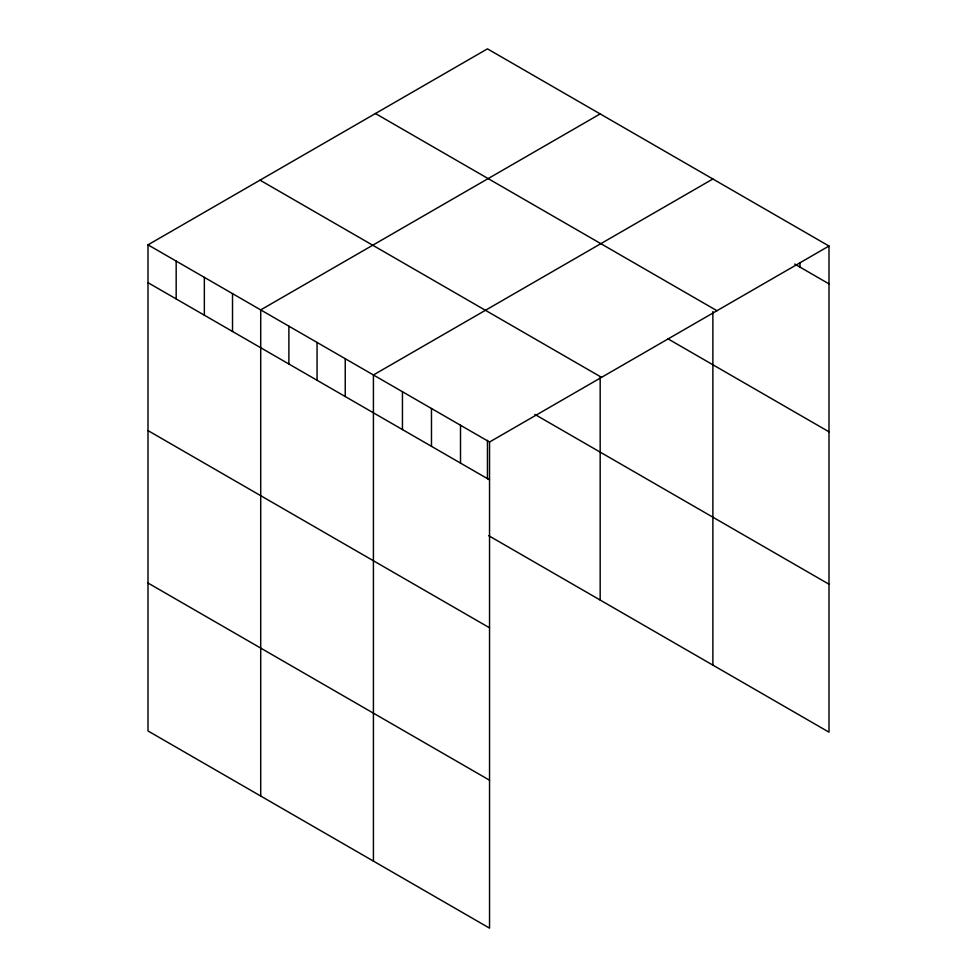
<?xml version="1.0" encoding="UTF-8"?>
<svg xmlns="http://www.w3.org/2000/svg" width="977" height="977" viewBox="0 0 977 977"><rect width="100%" height="100%" fill="white"/><g stroke="black" fill="none" stroke-linecap="round" stroke-linejoin="round"><path stroke-width="1.47" d="M148.003 244.836L489.538 442.019L489.538 928.15L148.003 730.967L148.003 244.836L487.462 48.85L828.997 246.033L828.997 732.164L488.744 535.714M600.171 113.918L260.712 309.904L260.712 796.035M712.88 178.986L373.422 374.973L373.422 861.103M489.538 442.019L828.997 246.033M794.692 264.059L828.997 283.867M375.437 113.527L716.971 310.71M668.048 338.885L828.997 431.81M260.029 180.159L601.563 377.342M534.846 414.407L828.997 584.222M148.003 282.671L489.538 479.854M148.003 430.613L489.538 627.796M148.003 583.025L489.538 780.208M799.968 262.569L799.968 267.112M712.88 311.504L712.88 665.117M600.171 377.427L600.171 600.049M487.462 440.297L487.462 478.767M460.509 425.264L460.509 463.098M431.48 408.496L431.48 446.33M402.451 391.74L402.451 429.575M345.235 358.706L345.235 396.54M317.061 342.438L317.061 380.273M288.887 326.171L288.887 364.006M232.526 293.637L232.526 331.472M204.352 277.37L204.352 315.205M176.178 261.103L176.178 298.938"/></g></svg>
